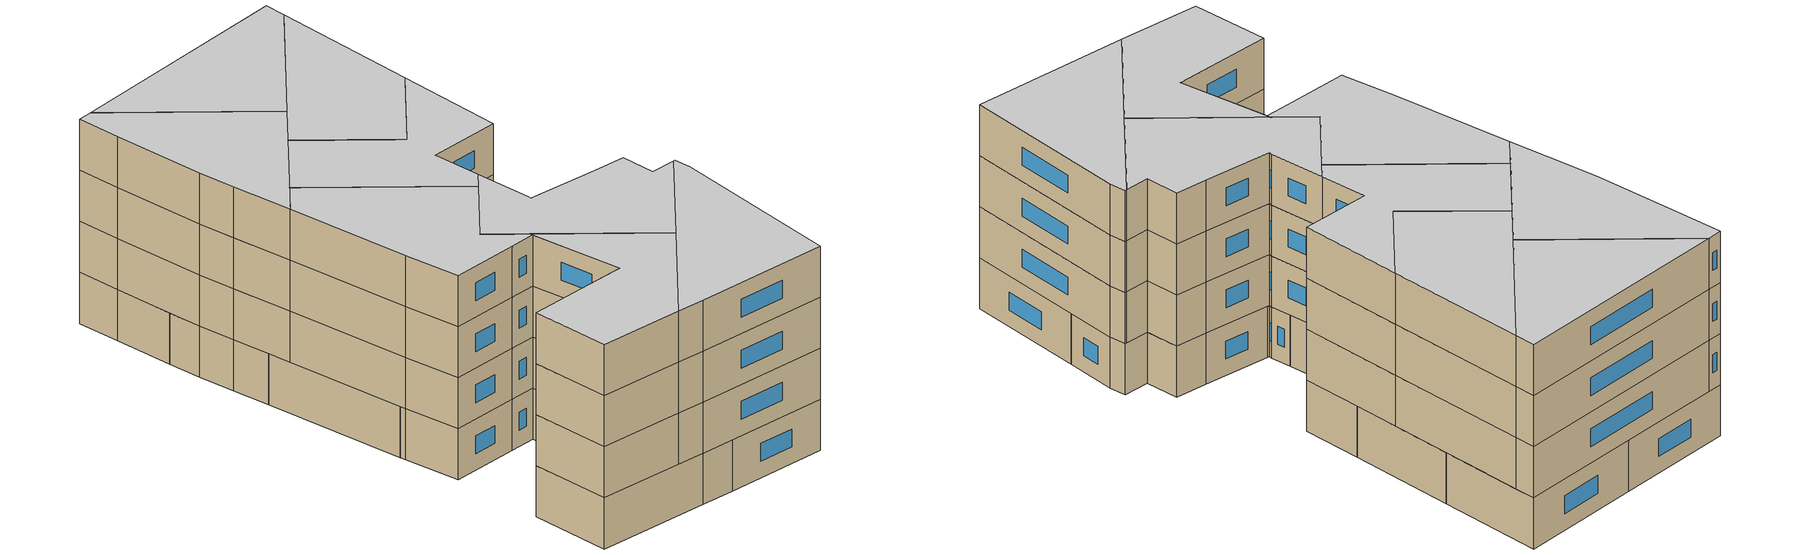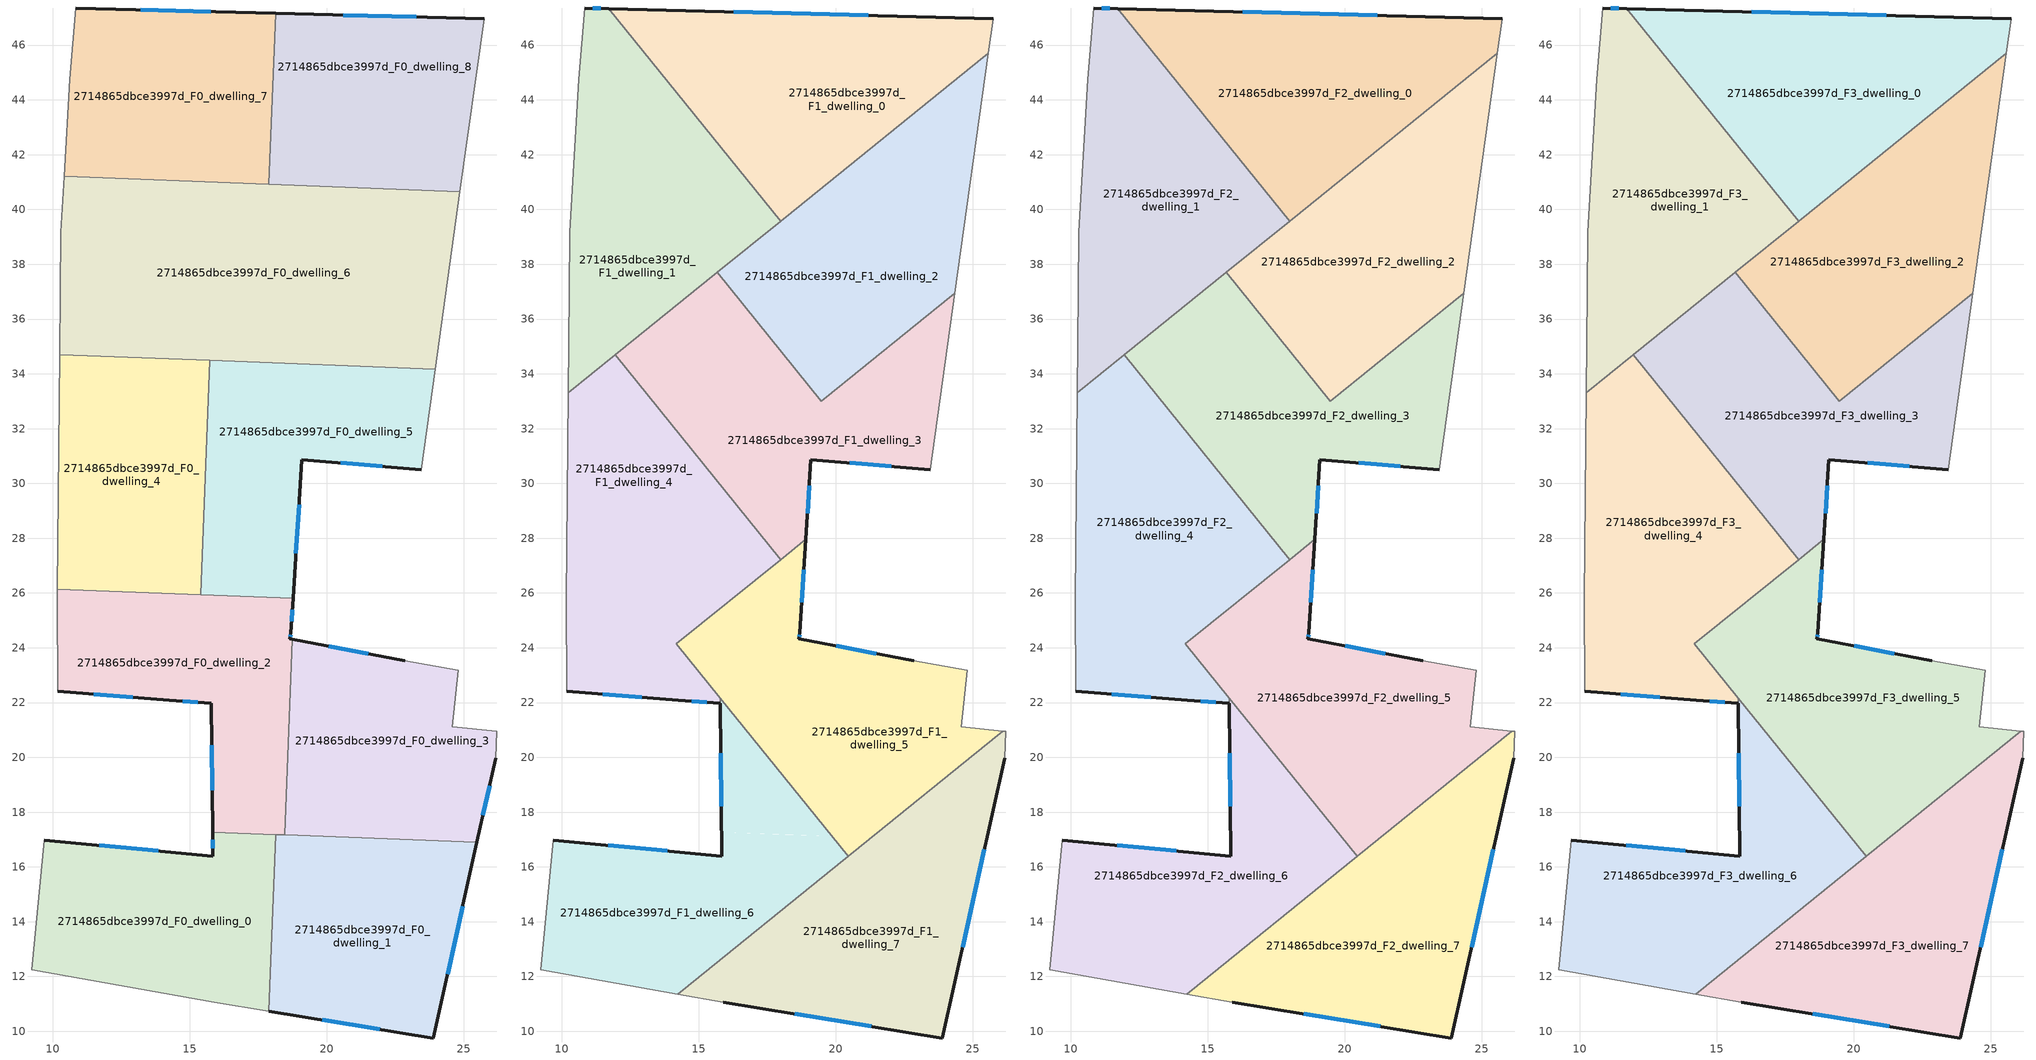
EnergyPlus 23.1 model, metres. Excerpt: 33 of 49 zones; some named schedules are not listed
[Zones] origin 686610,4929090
2714865dbce3997d_F0_dwelling_0
 floor ground (EU_floor_Construction): 18.13,17.18 17.88,10.74 15.9,11.06 9.23,12.24 9.69,16.97 15.84,16.39 15.84,17.27 z0
 wall outside (EU_wall_Construction): 15.84,17.27 15.84,16.39 9.69,16.97 z0:3
 wall to 2714865dbce3997d_F0_dwelling_1 (EU_wall_Construction): 17.88,10.74 18.13,17.18 z0:3
 wall adiabatic (EU_wall_Construction): 9.69,16.97 9.23,12.24 15.9,11.06 17.88,10.74 z0:3
 wall to 2714865dbce3997d_F0_dwelling_2 (EU_wall_Construction): 18.13,17.18 15.84,17.27 z0:3
 window (EU_Window_Construction): 13.84,16.58 11.7,16.79 / 15.84,16.99 15.84,16.68 z0.98:2.02
2714865dbce3997d_F0_dwelling_1
 floor ground (EU_floor_Construction): 25.48,16.89 23.9,9.75 17.88,10.74 18.13,17.18 z0
 wall outside (EU_wall_Construction): 17.88,10.74 23.9,9.75 25.48,16.89 z0:3
 wall to 2714865dbce3997d_F0_dwelling_3 (EU_wall_Construction): 25.48,16.89 18.46,17.17 z0:3
 wall to 2714865dbce3997d_F0_dwelling_2 (EU_wall_Construction): 18.46,17.17 18.13,17.18 z0:3
 window (EU_Window_Construction): 24.41,12.08 24.97,14.57 / 19.84,10.42 21.94,10.07 z0.98:2.02
2714865dbce3997d_F0_dwelling_2
 floor ground (EU_floor_Construction): 18.77,25.8 18.69,24.55 18.66,24.33 18.74,24.32 18.46,17.17 15.84,17.27 15.79,21.97 14.24,22.08 10.18,22.41 10.16,25.78 10.16,26.14 z0
 wall outside (EU_wall_Construction): 10.18,22.41 14.24,22.08 15.79,21.97 15.84,17.27 / 18.74,24.32 18.66,24.33 18.69,24.55 18.77,25.8 z0:3
 wall adiabatic (EU_wall_Construction): 10.16,26.14 10.16,25.78 10.18,22.41 z0:3
 wall to 2714865dbce3997d_F0_dwelling_3 (EU_wall_Construction): 18.46,17.17 18.74,24.32 z0:3
 wall to 2714865dbce3997d_F0_dwelling_4 (EU_wall_Construction): 15.4,25.93 10.16,26.14 z0:3
 wall to 2714865dbce3997d_F0_dwelling_5 (EU_wall_Construction): 18.77,25.8 15.4,25.93 z0:3
 window (EU_Window_Construction): 15.8,20.44 15.82,18.8 / 14.75,22.05 15.28,22.01 / 11.5,22.31 12.92,22.19 / 18.72,24.96 18.75,25.39 / 18.67,24.41 18.68,24.48 z0.98:2.02
2714865dbce3997d_F0_dwelling_3
 floor ground (EU_floor_Construction): 24.8,23.17 24.57,21.11 26.2,20.94 26.17,19.96 25.48,16.89 18.46,17.17 18.74,24.32 22.84,23.52 z0
 wall outside (EU_wall_Construction): 25.48,16.89 26.17,19.96 / 22.84,23.52 18.74,24.32 z0:3
 wall adiabatic (EU_wall_Construction): 26.17,19.96 26.2,20.94 24.57,21.11 24.8,23.17 22.84,23.52 z0:3
 window (EU_Window_Construction): 25.7,17.89 25.94,18.97 / 21.51,23.78 20.07,24.06 z0.98:2.02
2714865dbce3997d_F0_dwelling_4
 floor ground (EU_floor_Construction): 15.73,34.49 15.4,25.93 10.16,26.14 10.25,34.7 z0
 wall to 2714865dbce3997d_F0_dwelling_5 (EU_wall_Construction): 15.4,25.93 15.73,34.49 z0:3
 wall adiabatic (EU_wall_Construction): 10.25,34.7 10.16,26.14 z0:3
 wall to 2714865dbce3997d_F0_dwelling_6 (EU_wall_Construction): 15.73,34.49 10.25,34.7 z0:3
2714865dbce3997d_F0_dwelling_5
 floor ground (EU_floor_Construction): 23.96,34.17 23.44,30.5 19.09,30.86 18.77,25.8 15.4,25.93 15.73,34.49 z0
 wall outside (EU_wall_Construction): 18.77,25.8 19.09,30.86 23.44,30.5 z0:3
 wall adiabatic (EU_wall_Construction): 23.44,30.5 23.96,34.17 z0:3
 wall to 2714865dbce3997d_F0_dwelling_6 (EU_wall_Construction): 23.96,34.17 15.74,34.49 z0:3
 window (EU_Window_Construction): 20.51,30.75 22.03,30.62 / 18.88,27.45 18.99,29.22 z0.98:2.02
2714865dbce3997d_F0_dwelling_6
 floor ground (EU_floor_Construction): 24.86,40.64 23.96,34.17 10.25,34.7 10.28,37 10.29,39.16 10.41,41.21 z0
 wall adiabatic (EU_wall_Construction): 10.41,41.21 10.29,39.16 10.28,37 10.25,34.7 / 23.96,34.17 24.86,40.64 z0:3
 wall to 2714865dbce3997d_F0_dwelling_7 (EU_wall_Construction): 17.89,40.92 10.41,41.21 z0:3
 wall to 2714865dbce3997d_F0_dwelling_8 (EU_wall_Construction): 24.86,40.64 17.89,40.92 z0:3
 ceiling adiabatic (EU_roof_Construction): 17.99,39.58 11.88,34.64 12,34.63 11.95,34.69 19.56,40.85 16.87,40.96 z3
2714865dbce3997d_F0_dwelling_7
 floor ground (EU_floor_Construction): 18.13,47.16 17.89,40.92 10.41,41.21 10.63,44.75 10.84,47.35 z0
 wall outside (EU_wall_Construction): 18.13,47.16 10.84,47.35 z0:3
 wall to 2714865dbce3997d_F0_dwelling_8 (EU_wall_Construction): 17.89,40.92 18.13,47.16 z0:3
 wall adiabatic (EU_wall_Construction): 10.84,47.35 10.63,44.75 10.41,41.21 z0:3
 window (EU_Window_Construction): 15.76,47.23 13.21,47.29 z0.98:2.02
 ceiling adiabatic (EU_roof_Construction): 17.89,40.92 18.13,47.16 11.72,47.33 16.87,40.96 z3
2714865dbce3997d_F0_dwelling_8
 floor ground (EU_floor_Construction): 25.75,46.96 24.86,40.64 17.89,40.92 18.13,47.16 z0
 wall outside (EU_wall_Construction): 25.75,46.96 18.13,47.16 z0:3
 wall adiabatic (EU_wall_Construction): 24.86,40.64 25.75,46.96 z0:3
 window (EU_Window_Construction): 23.27,47.03 20.61,47.1 z0.98:2.02
2714865dbce3997d_F1_dwelling_0
 floor to 2714865dbce3997d_F0_dwelling_8 (EU_floor_Construction): 25.75,46.96 25.57,45.71 19.56,40.85 17.89,40.92 18.13,47.16 z3
 floor adiabatic (EU_floor_Construction): 18.13,47.16 17.89,40.92 19.56,40.85 17.99,39.58 11.72,47.33 z3
 wall outside (EU_wall_Construction): 25.75,46.96 11.72,47.33 z3:6
 wall adiabatic (EU_wall_Construction): 25.57,45.71 25.75,46.96 z3:6
 wall to 2714865dbce3997d_F1_dwelling_1 (EU_wall_Construction): 11.72,47.33 17.99,39.58 z3:6
 wall to 2714865dbce3997d_F1_dwelling_2 (EU_wall_Construction): 17.99,39.58 25.57,45.71 z3:6
 window (EU_Window_Construction): 21.18,47.08 16.28,47.21 z3.98:5.02
2714865dbce3997d_F1_dwelling_1
 floor to 2714865dbce3997d_F0_dwelling_6 (EU_floor_Construction): 16.87,40.96 17.99,39.58 11.88,34.64 10.25,34.7 10.28,37 10.29,39.16 10.41,41.21 z3
 floor to 2714865dbce3997d_F0_dwelling_4 (EU_floor_Construction): 11.88,34.64 10.24,33.31 10.25,34.7 z3
 floor to 2714865dbce3997d_F0_dwelling_7 (EU_floor_Construction): 11.72,47.33 16.87,40.96 10.41,41.21 10.63,44.75 10.84,47.35 z3
 wall outside (EU_wall_Construction): 11.72,47.33 10.84,47.35 z3:6
 wall adiabatic (EU_wall_Construction): 10.84,47.35 10.63,44.75 10.29,39.16 10.28,37 10.24,33.31 z3:6
 wall to 2714865dbce3997d_F1_dwelling_3 (EU_wall_Construction): 11.95,34.69 15.67,37.7 z3:6
 wall to 2714865dbce3997d_F1_dwelling_4 (EU_wall_Construction): 10.24,33.31 11.95,34.69 z3:6
 wall to 2714865dbce3997d_F1_dwelling_2 (EU_wall_Construction): 15.67,37.7 17.99,39.58 z3:6
 window (EU_Window_Construction): 11.43,47.34 11.12,47.35 z3.98:5.02
2714865dbce3997d_F1_dwelling_2
 floor to 2714865dbce3997d_F0_dwelling_5 (EU_floor_Construction): 21.06,34.28 19.48,33 18.36,34.38 z3
 floor to 2714865dbce3997d_F0_dwelling_8 (EU_floor_Construction): 25.57,45.71 24.86,40.64 19.56,40.85 z3
 floor to 2714865dbce3997d_F0_dwelling_6 (EU_floor_Construction): 24.86,40.64 24.34,36.93 21.06,34.28 18.36,34.38 15.67,37.7 19.56,40.85 z3
 wall to 2714865dbce3997d_F1_dwelling_3 (EU_wall_Construction): 15.67,37.7 19.48,33 24.34,36.93 z3:6
 wall adiabatic (EU_wall_Construction): 24.34,36.93 25.57,45.71 z3:6
2714865dbce3997d_F1_dwelling_3
 floor to 2714865dbce3997d_F0_dwelling_4 (EU_floor_Construction): 15.73,34.49 15.57,30.22 12,34.63 z3
 floor to 2714865dbce3997d_F0_dwelling_5 (EU_floor_Construction): 23.96,34.17 23.44,30.5 19.09,30.86 18.91,27.96 17.99,27.22 15.57,30.22 15.73,34.49 18.36,34.38 19.48,33 21.06,34.28 z3
 floor to 2714865dbce3997d_F0_dwelling_6 (EU_floor_Construction): 24.34,36.93 23.96,34.17 21.06,34.28 z3; 15.67,37.7 18.36,34.38 12,34.63 11.95,34.69 z3
 wall outside (EU_wall_Construction): 18.91,27.96 19.09,30.86 23.44,30.5 z3:6
 wall adiabatic (EU_wall_Construction): 23.44,30.5 24.34,36.93 z3:6
 wall to 2714865dbce3997d_F1_dwelling_4 (EU_wall_Construction): 11.95,34.69 17.99,27.22 z3:6
 wall to 2714865dbce3997d_F1_dwelling_5 (EU_wall_Construction): 17.99,27.22 18.91,27.96 z3:6
 window (EU_Window_Construction): 20.51,30.75 22.03,30.62 / 18.97,28.91 19.04,29.92 z3.98:5.02
2714865dbce3997d_F1_dwelling_4
 floor to 2714865dbce3997d_F0_dwelling_2 (EU_floor_Construction): 16.35,25.89 14.18,24.14 15.78,22.16 15.79,21.97 14.24,22.08 10.18,22.41 10.16,25.78 10.16,26.14 z3
 floor to 2714865dbce3997d_F0_dwelling_5 (EU_floor_Construction): 15.57,30.22 17.99,27.22 16.35,25.89 15.4,25.93 z3
 floor to 2714865dbce3997d_F0_dwelling_4 (EU_floor_Construction): 12,34.63 15.57,30.22 15.4,25.93 10.16,26.14 10.24,33.31 11.88,34.64 z3
 wall outside (EU_wall_Construction): 10.18,22.41 14.24,22.08 15.79,21.97 z3:6
 wall adiabatic (EU_wall_Construction): 10.24,33.31 10.16,25.78 10.18,22.41 z3:6
 wall to 2714865dbce3997d_F1_dwelling_6 (EU_wall_Construction): 15.79,21.97 15.78,22.16 z3:6
 wall to 2714865dbce3997d_F1_dwelling_5 (EU_wall_Construction): 15.78,22.16 14.18,24.14 17.99,27.22 z3:6
 window (EU_Window_Construction): 14.75,22.05 15.28,22.01 / 11.5,22.31 12.92,22.19 z3.98:5.02
2714865dbce3997d_F1_dwelling_5
 floor to 2714865dbce3997d_F0_dwelling_3 (EU_floor_Construction): 24.8,23.17 24.57,21.11 26.1,20.95 21.28,17.06 19.87,17.11 18.52,18.77 18.74,24.32 22.84,23.52 z3
 floor to 2714865dbce3997d_F0_dwelling_2 (EU_floor_Construction): 18.77,25.8 18.69,24.55 18.66,24.33 18.74,24.32 18.52,18.77 14.18,24.14 16.35,25.89 z3
 floor to 2714865dbce3997d_F0_dwelling_1 (EU_floor_Construction): 21.28,17.06 20.45,16.39 19.87,17.11 z3
 floor to 2714865dbce3997d_F0_dwelling_5 (EU_floor_Construction): 18.91,27.96 18.77,25.8 16.35,25.89 z3
 wall outside (EU_wall_Construction): 22.84,23.52 18.66,24.33 18.69,24.55 18.91,27.96 z3:6
 wall adiabatic (EU_wall_Construction): 26.1,20.96 24.57,21.11 24.8,23.17 22.84,23.52 z3:6
 wall to 2714865dbce3997d_F1_dwelling_7 (EU_wall_Construction): 20.45,16.39 26.1,20.96 z3:6
 wall to 2714865dbce3997d_F1_dwelling_6 (EU_wall_Construction): 15.79,22.15 20.45,16.39 z3:6
 window (EU_Window_Construction): 18.67,24.41 18.68,24.48 / 21.48,23.79 20.02,24.07 / 18.77,25.66 18.84,26.85 z3.98:5.02
2714865dbce3997d_F1_dwelling_6
 floor to 2714865dbce3997d_F0_dwelling_0 (EU_floor_Construction): 18.13,17.18 18.03,14.42 14.24,11.36 9.23,12.24 9.69,16.97 15.84,16.39 15.84,17.27 z3
 floor to 2714865dbce3997d_F0_dwelling_2 (EU_floor_Construction): 15.78,22.16 18.52,18.77 18.46,17.17 15.84,17.27 z3
 floor to 2714865dbce3997d_F0_dwelling_3 (EU_floor_Construction): 18.52,18.77 19.87,17.11 18.46,17.17 z3
 floor to 2714865dbce3997d_F0_dwelling_1 (EU_floor_Construction): 19.87,17.11 20.45,16.39 18.03,14.42 18.13,17.18 z3
 wall outside (EU_wall_Construction): 15.79,21.97 15.84,16.39 9.69,16.97 z3:6
 wall adiabatic (EU_wall_Construction): 9.69,16.97 9.23,12.24 14.24,11.36 z3:6
 wall to 2714865dbce3997d_F1_dwelling_7 (EU_wall_Construction): 14.24,11.36 20.45,16.39 z3:6
 window (EU_Window_Construction): 13.84,16.58 11.7,16.79 / 15.8,20.16 15.83,18.21 z3.98:5.02
2714865dbce3997d_F1_dwelling_7
 floor to 2714865dbce3997d_F0_dwelling_1 (EU_floor_Construction): 25.48,16.89 23.9,9.75 17.88,10.74 18.03,14.42 21.28,17.06 z3
 floor to 2714865dbce3997d_F0_dwelling_0 (EU_floor_Construction): 18.03,14.42 17.88,10.74 15.9,11.06 14.24,11.36 z3
 floor to 2714865dbce3997d_F0_dwelling_3 (EU_floor_Construction): 26.2,20.94 26.17,19.96 25.48,16.89 21.28,17.06 26.1,20.95 z3
 wall outside (EU_wall_Construction): 15.9,11.06 23.9,9.75 26.17,19.96 z3:6
 wall adiabatic (EU_wall_Construction): 14.24,11.36 15.9,11.06 / 26.17,19.96 26.2,20.94 26.1,20.96 z3:6
 window (EU_Window_Construction): 18.5,10.64 21.29,10.18 / 24.63,13.07 25.43,16.64 z3.98:5.02
2714865dbce3997d_F2_dwelling_0
 floor to 2714865dbce3997d_F1_dwelling_0 (EU_floor_Construction): 25.75,46.96 25.57,45.71 17.99,39.58 11.72,47.33 z6
 wall outside (EU_wall_Construction): 25.75,46.96 11.72,47.33 z6:9
 wall adiabatic (EU_wall_Construction): 25.57,45.71 25.75,46.96 z6:9
 wall to 2714865dbce3997d_F2_dwelling_1 (EU_wall_Construction): 11.72,47.33 17.99,39.58 z6:9
 wall to 2714865dbce3997d_F2_dwelling_2 (EU_wall_Construction): 17.99,39.58 25.57,45.71 z6:9
 window (EU_Window_Construction): 21.18,47.08 16.28,47.21 z6.98:8.02
2714865dbce3997d_F2_dwelling_1
 floor to 2714865dbce3997d_F1_dwelling_1 (EU_floor_Construction): 11.72,47.33 17.99,39.58 10.24,33.31 10.28,37 10.29,39.16 10.63,44.75 10.84,47.35 z6
 wall outside (EU_wall_Construction): 11.72,47.33 10.84,47.35 z6:9
 wall adiabatic (EU_wall_Construction): 10.84,47.35 10.63,44.75 10.29,39.16 10.28,37 10.24,33.31 z6:9
 wall to 2714865dbce3997d_F2_dwelling_3 (EU_wall_Construction): 11.95,34.69 15.67,37.7 z6:9
 wall to 2714865dbce3997d_F2_dwelling_4 (EU_wall_Construction): 10.24,33.31 11.95,34.69 z6:9
 wall to 2714865dbce3997d_F2_dwelling_2 (EU_wall_Construction): 15.67,37.7 17.99,39.58 z6:9
 window (EU_Window_Construction): 11.43,47.34 11.12,47.35 z6.98:8.02
2714865dbce3997d_F2_dwelling_2
 floor to 2714865dbce3997d_F1_dwelling_2 (EU_floor_Construction): 25.57,45.71 24.34,36.93 19.48,33 15.67,37.7 z6
 wall to 2714865dbce3997d_F2_dwelling_3 (EU_wall_Construction): 15.67,37.7 19.48,33 24.34,36.93 z6:9
 wall adiabatic (EU_wall_Construction): 24.34,36.93 25.57,45.71 z6:9
2714865dbce3997d_F2_dwelling_3
 floor to 2714865dbce3997d_F1_dwelling_3 (EU_floor_Construction): 24.34,36.93 23.44,30.5 19.09,30.86 18.91,27.96 17.99,27.22 11.95,34.69 15.67,37.7 19.48,33 z6
 wall outside (EU_wall_Construction): 18.91,27.96 19.09,30.86 23.44,30.5 z6:9
 wall adiabatic (EU_wall_Construction): 23.44,30.5 24.34,36.93 z6:9
 wall to 2714865dbce3997d_F2_dwelling_4 (EU_wall_Construction): 11.95,34.69 17.99,27.22 z6:9
 wall to 2714865dbce3997d_F2_dwelling_5 (EU_wall_Construction): 17.99,27.22 18.91,27.96 z6:9
 window (EU_Window_Construction): 20.51,30.75 22.03,30.62 / 18.97,28.91 19.04,29.92 z6.98:8.02
2714865dbce3997d_F2_dwelling_4
 floor to 2714865dbce3997d_F1_dwelling_4 (EU_floor_Construction): 11.95,34.69 17.99,27.22 14.18,24.14 15.78,22.16 15.79,21.97 14.24,22.08 10.18,22.41 10.16,25.78 10.24,33.31 z6
 wall outside (EU_wall_Construction): 10.18,22.41 14.24,22.08 15.79,21.97 z6:9
 wall adiabatic (EU_wall_Construction): 10.24,33.31 10.16,25.78 10.18,22.41 z6:9
 wall to 2714865dbce3997d_F2_dwelling_6 (EU_wall_Construction): 15.79,21.97 15.78,22.16 z6:9
 wall to 2714865dbce3997d_F2_dwelling_5 (EU_wall_Construction): 15.78,22.16 14.18,24.14 17.99,27.22 z6:9
 window (EU_Window_Construction): 14.75,22.05 15.28,22.01 / 11.5,22.31 12.92,22.19 z6.98:8.02
2714865dbce3997d_F2_dwelling_5
 floor to 2714865dbce3997d_F1_dwelling_5 (EU_floor_Construction): 24.8,23.17 24.57,21.11 26.1,20.96 20.45,16.39 14.18,24.14 18.91,27.96 18.69,24.55 18.66,24.33 22.84,23.52 z6
 wall outside (EU_wall_Construction): 22.84,23.52 18.66,24.33 18.69,24.55 18.91,27.96 z6:9
 wall adiabatic (EU_wall_Construction): 26.1,20.96 24.57,21.11 24.8,23.17 22.84,23.52 z6:9
 wall to 2714865dbce3997d_F2_dwelling_7 (EU_wall_Construction): 20.45,16.39 26.1,20.96 z6:9
 wall to 2714865dbce3997d_F2_dwelling_6 (EU_wall_Construction): 15.79,22.15 20.45,16.39 z6:9
 window (EU_Window_Construction): 18.67,24.41 18.68,24.48 / 21.48,23.79 20.02,24.07 / 18.77,25.66 18.84,26.85 z6.98:8.02
2714865dbce3997d_F2_dwelling_6
 floor to 2714865dbce3997d_F1_dwelling_6 (EU_floor_Construction): 15.78,22.16 20.45,16.39 14.24,11.36 9.23,12.24 9.69,16.97 15.84,16.39 z6
 wall outside (EU_wall_Construction): 15.79,21.97 15.84,16.39 9.69,16.97 z6:9
 wall adiabatic (EU_wall_Construction): 9.69,16.97 9.23,12.24 14.24,11.36 z6:9
 wall to 2714865dbce3997d_F2_dwelling_7 (EU_wall_Construction): 14.24,11.36 20.45,16.39 z6:9
 window (EU_Window_Construction): 13.84,16.58 11.7,16.79 / 15.8,20.16 15.83,18.21 z6.98:8.02
2714865dbce3997d_F2_dwelling_7
 floor to 2714865dbce3997d_F1_dwelling_7 (EU_floor_Construction): 26.2,20.94 26.17,19.96 23.9,9.75 15.9,11.06 14.24,11.36 26.1,20.96 z6
 wall outside (EU_wall_Construction): 15.9,11.06 23.9,9.75 26.17,19.96 z6:9
 wall adiabatic (EU_wall_Construction): 14.24,11.36 15.9,11.06 / 26.17,19.96 26.2,20.94 26.1,20.96 z6:9
 window (EU_Window_Construction): 18.5,10.64 21.29,10.18 / 24.63,13.07 25.43,16.64 z6.98:8.02
2714865dbce3997d_F3_dwelling_0
 floor to 2714865dbce3997d_F2_dwelling_0 (EU_floor_Construction): 25.75,46.96 25.57,45.71 17.99,39.58 11.72,47.33 z9
 wall outside (EU_wall_Construction): 25.75,46.96 11.72,47.33 z9:12
 wall adiabatic (EU_wall_Construction): 25.57,45.71 25.75,46.96 z9:12
 wall to 2714865dbce3997d_F3_dwelling_1 (EU_wall_Construction): 11.72,47.33 17.99,39.58 z9:12
 wall to 2714865dbce3997d_F3_dwelling_2 (EU_wall_Construction): 17.99,39.58 25.57,45.71 z9:12
 window (EU_Window_Construction): 21.18,47.08 16.28,47.21 z9.98:11.02
 ceiling to 2714865dbce3997d_F4_dwelling_0 (EU_floor_Construction): 25.57,45.71 25.75,46.96 11.72,47.33 17.99,39.58 z12
2714865dbce3997d_F3_dwelling_1
 floor to 2714865dbce3997d_F2_dwelling_1 (EU_floor_Construction): 11.72,47.33 17.99,39.58 10.24,33.31 10.28,37 10.29,39.16 10.63,44.75 10.84,47.35 z9
 wall outside (EU_wall_Construction): 11.72,47.33 10.84,47.35 z9:12
 wall adiabatic (EU_wall_Construction): 10.84,47.35 10.63,44.75 10.29,39.16 10.28,37 10.24,33.31 z9:12
 wall to 2714865dbce3997d_F3_dwelling_3 (EU_wall_Construction): 11.95,34.69 15.67,37.7 z9:12
 wall to 2714865dbce3997d_F3_dwelling_4 (EU_wall_Construction): 10.24,33.31 11.95,34.69 z9:12
 wall to 2714865dbce3997d_F3_dwelling_2 (EU_wall_Construction): 15.67,37.7 17.99,39.58 z9:12
 window (EU_Window_Construction): 11.43,47.34 11.12,47.35 z9.98:11.02
 ceiling to 2714865dbce3997d_F4_dwelling_1 (EU_floor_Construction): 17.99,39.58 11.72,47.33 10.84,47.35 10.63,44.75 10.29,39.16 10.28,37 10.24,33.31 z12
2714865dbce3997d_F3_dwelling_2
 floor to 2714865dbce3997d_F2_dwelling_2 (EU_floor_Construction): 25.57,45.71 24.34,36.93 19.48,33 15.67,37.7 z9
 wall to 2714865dbce3997d_F3_dwelling_3 (EU_wall_Construction): 15.67,37.7 19.48,33 24.34,36.93 z9:12
 wall adiabatic (EU_wall_Construction): 24.34,36.93 25.57,45.71 z9:12
 ceiling to 2714865dbce3997d_F4_dwelling_2 (EU_floor_Construction): 24.34,36.93 25.57,45.71 15.67,37.7 19.48,33 z12
2714865dbce3997d_F3_dwelling_3
 floor to 2714865dbce3997d_F2_dwelling_3 (EU_floor_Construction): 24.34,36.93 23.44,30.5 19.09,30.86 18.91,27.96 17.99,27.22 11.95,34.69 15.67,37.7 19.48,33 z9
 wall outside (EU_wall_Construction): 18.91,27.96 19.09,30.86 23.44,30.5 z9:12
 wall adiabatic (EU_wall_Construction): 23.44,30.5 24.34,36.93 z9:12
 wall to 2714865dbce3997d_F3_dwelling_4 (EU_wall_Construction): 11.95,34.69 17.99,27.22 z9:12
 wall to 2714865dbce3997d_F3_dwelling_5 (EU_wall_Construction): 17.99,27.22 18.91,27.96 z9:12
 window (EU_Window_Construction): 20.51,30.75 22.03,30.62 / 18.97,28.91 19.04,29.92 z9.98:11.02
 ceiling to 2714865dbce3997d_F4_dwelling_3 (EU_floor_Construction): 23.44,30.5 24.34,36.93 19.48,33 15.67,37.7 11.95,34.69 17.99,27.22 18.91,27.96 19.09,30.86 z12
2714865dbce3997d_F3_dwelling_4
 floor to 2714865dbce3997d_F2_dwelling_4 (EU_floor_Construction): 11.95,34.69 17.99,27.22 14.18,24.14 15.78,22.16 15.79,21.97 14.24,22.08 10.18,22.41 10.16,25.78 10.24,33.31 z9
 wall outside (EU_wall_Construction): 10.18,22.41 14.24,22.08 15.79,21.97 z9:12
 wall adiabatic (EU_wall_Construction): 10.24,33.31 10.16,25.78 10.18,22.41 z9:12
 wall to 2714865dbce3997d_F3_dwelling_6 (EU_wall_Construction): 15.79,21.97 15.78,22.16 z9:12
 wall to 2714865dbce3997d_F3_dwelling_5 (EU_wall_Construction): 15.78,22.16 14.18,24.14 17.99,27.22 z9:12
 window (EU_Window_Construction): 14.75,22.05 15.28,22.01 / 11.5,22.31 12.92,22.19 z9.98:11.02
 ceiling to 2714865dbce3997d_F4_dwelling_4 (EU_floor_Construction): 15.79,21.97 15.78,22.16 14.18,24.14 17.99,27.22 11.95,34.69 10.24,33.31 10.16,25.78 10.18,22.41 14.24,22.08 z12
2714865dbce3997d_F3_dwelling_5
 floor to 2714865dbce3997d_F2_dwelling_5 (EU_floor_Construction): 24.8,23.17 24.57,21.11 26.1,20.96 20.45,16.39 14.18,24.14 18.91,27.96 18.69,24.55 18.66,24.33 22.84,23.52 z9
 wall outside (EU_wall_Construction): 22.84,23.52 18.66,24.33 18.69,24.55 18.91,27.96 z9:12
 wall adiabatic (EU_wall_Construction): 26.1,20.96 24.57,21.11 24.8,23.17 22.84,23.52 z9:12
 wall to 2714865dbce3997d_F3_dwelling_7 (EU_wall_Construction): 20.45,16.39 26.1,20.96 z9:12
 wall to 2714865dbce3997d_F3_dwelling_6 (EU_wall_Construction): 15.79,22.15 20.45,16.39 z9:12
 window (EU_Window_Construction): 18.67,24.41 18.68,24.48 / 21.48,23.79 20.02,24.07 / 18.77,25.66 18.84,26.85 z9.98:11.02
 ceiling to 2714865dbce3997d_F4_dwelling_5 (EU_floor_Construction): 26.1,20.96 24.57,21.11 24.8,23.17 22.84,23.52 18.66,24.33 18.69,24.55 18.91,27.96 14.18,24.14 20.45,16.39 z12
2714865dbce3997d_F3_dwelling_6
 floor to 2714865dbce3997d_F2_dwelling_6 (EU_floor_Construction): 15.78,22.16 20.45,16.39 14.24,11.36 9.23,12.24 9.69,16.97 15.84,16.39 z9
 wall outside (EU_wall_Construction): 15.79,21.97 15.84,16.39 9.69,16.97 z9:12
 wall adiabatic (EU_wall_Construction): 9.69,16.97 9.23,12.24 14.24,11.36 z9:12
 wall to 2714865dbce3997d_F3_dwelling_7 (EU_wall_Construction): 14.24,11.36 20.45,16.39 z9:12
 window (EU_Window_Construction): 13.84,16.58 11.7,16.79 / 15.8,20.16 15.83,18.21 z9.98:11.02
 ceiling to 2714865dbce3997d_F4_dwelling_6 (EU_floor_Construction): 20.45,16.39 15.78,22.16 15.84,16.39 9.69,16.97 9.23,12.24 14.24,11.36 z12
2714865dbce3997d_F3_dwelling_7
 floor to 2714865dbce3997d_F2_dwelling_7 (EU_floor_Construction): 26.2,20.94 26.17,19.96 23.9,9.75 15.9,11.06 14.24,11.36 26.1,20.96 z9
 wall outside (EU_wall_Construction): 15.9,11.06 23.9,9.75 26.17,19.96 z9:12
 wall adiabatic (EU_wall_Construction): 14.24,11.36 15.9,11.06 / 26.17,19.96 26.2,20.94 26.1,20.96 z9:12
 window (EU_Window_Construction): 18.5,10.64 21.29,10.18 / 24.63,13.07 25.43,16.64 z9.98:11.02
 ceiling to 2714865dbce3997d_F4_dwelling_7 (EU_floor_Construction): 23.9,9.75 26.17,19.96 26.2,20.94 26.1,20.96 14.24,11.36 15.9,11.06 z12
[Building]
EU S2 Campaign: North Axis=0; Terrain=City; Solar Distribution=FullExterior
[Site:Location]
Bologna: Latitude=44.5; Longitude=11.25; Time Zone=1; Elevation=37
[SizingPeriod:WeatherFileDays]
AnnualSizingPeriod: Begin Month=1; Begin Day of Month=1; End Month=12; End Day of Month=31; Day of Week for Start Day=Monday; Use Weather File Daylight Saving Period=No; Use Weather File Rain and Snow Indicators=No
[MATERIAL]
EU_InternalMass_Material: Roughness=MediumRough; Thickness=0.1; Conductivity=1; Density=1800; Specific Heat=900; Thermal Absorptance=0.9; Solar Absorptance=0.7; Visible Absorptance=0.7
[MATERIAL:NOMASS] Roughness=MediumRough; Thermal Absorptance=0.9; Solar Absorptance=0.7; Visible Absorptance=0.7
Name | Thermal Resistance
EU_wall_NoMass | 0.905828
EU_roof_NoMass | 0.37593
EU_floor_NoMass | 0.67114
[WINDOWMATERIAL:SIMPLEGLAZINGSYSTEM]
EU_Window_SimpleGlazing: UFactor=4.52486; Solar Heat Gain Coefficient=0.85; Visible Transmittance=0.85
[CONSTRUCTION]
EU_wall_Construction: EU_wall_NoMass
EU_roof_Construction: EU_roof_NoMass
EU_floor_Construction: EU_floor_NoMass
EU_Window_Construction: EU_Window_SimpleGlazing
EU_InternalMass_Construction: EU_InternalMass_Material
[ZONE] Type=1; Multiplier=1; Ceiling Height=autocalculate; Floor Area=autocalculate; Part of Total Floor Area=Yes
Name | Volume
2714865dbce3997d_F0_dwelling_0 | 137.872
2714865dbce3997d_F1_dwelling_0; 2714865dbce3997d_F2_dwelling_0; 2714865dbce3997d_F3_dwelling_0 | 172.349
2714865dbce3997d_F0_dwelling_1 | 137.856
2714865dbce3997d_F1_dwelling_1; 2714865dbce3997d_F2_dwelling_1; 2714865dbce3997d_F3_dwelling_1 | 172.337
2714865dbce3997d_F0_dwelling_2 | 137.873
2714865dbce3997d_F1_dwelling_2; 2714865dbce3997d_F2_dwelling_2; 2714865dbce3997d_F3_dwelling_2 | 172.309
2714865dbce3997d_F0_dwelling_3 | 137.86
2714865dbce3997d_F1_dwelling_3; 2714865dbce3997d_F2_dwelling_3; 2714865dbce3997d_F3_dwelling_3 | 173.541
2714865dbce3997d_F0_dwelling_4 | 137.859
2714865dbce3997d_F1_dwelling_4; 2714865dbce3997d_F2_dwelling_4; 2714865dbce3997d_F3_dwelling_4 | 186.01
2714865dbce3997d_F0_dwelling_5 | 137.862
2714865dbce3997d_F1_dwelling_5; 2714865dbce3997d_F2_dwelling_5; 2714865dbce3997d_F3_dwelling_5 | 171.138
2714865dbce3997d_F0_dwelling_6 | 275.768
2714865dbce3997d_F1_dwelling_6; 2714865dbce3997d_F2_dwelling_6; 2714865dbce3997d_F3_dwelling_6 | 158.654
2714865dbce3997d_F0_dwelling_7 | 137.857
2714865dbce3997d_F1_dwelling_7; 2714865dbce3997d_F2_dwelling_7; 2714865dbce3997d_F3_dwelling_7 | 172.326
2714865dbce3997d_F0_dwelling_8 | 137.874
[INTERNALMASS] Construction=EU_InternalMass_Construction
Name | Zone or ZoneList | Surface Area
2714865dbce3997d_F0_dwelling_0_EU_InternalMass | 2714865dbce3997d_F0_dwelling_0 | 45.9573
2714865dbce3997d_F0_dwelling_1_EU_InternalMass | 2714865dbce3997d_F0_dwelling_1 | 45.9522
2714865dbce3997d_F0_dwelling_2_EU_InternalMass | 2714865dbce3997d_F0_dwelling_2 | 45.9575
2714865dbce3997d_F0_dwelling_3_EU_InternalMass | 2714865dbce3997d_F0_dwelling_3 | 45.9534
2714865dbce3997d_F0_dwelling_4_EU_InternalMass | 2714865dbce3997d_F0_dwelling_4 | 45.953
2714865dbce3997d_F0_dwelling_5_EU_InternalMass | 2714865dbce3997d_F0_dwelling_5 | 45.9543
2714865dbce3997d_F0_dwelling_6_EU_InternalMass | 2714865dbce3997d_F0_dwelling_6 | 91.9261
2714865dbce3997d_F0_dwelling_7_EU_InternalMass | 2714865dbce3997d_F0_dwelling_7 | 45.9522
2714865dbce3997d_F0_dwelling_8_EU_InternalMass | 2714865dbce3997d_F0_dwelling_8 | 45.958
2714865dbce3997d_F1_dwelling_0_EU_InternalMass | 2714865dbce3997d_F1_dwelling_0 | 57.4482
2714865dbce3997d_F1_dwelling_1_EU_InternalMass | 2714865dbce3997d_F1_dwelling_1 | 57.4455
2714865dbce3997d_F1_dwelling_2_EU_InternalMass | 2714865dbce3997d_F1_dwelling_2 | 57.4346
2714865dbce3997d_F1_dwelling_3_EU_InternalMass | 2714865dbce3997d_F1_dwelling_3 | 57.8486
2714865dbce3997d_F1_dwelling_4_EU_InternalMass | 2714865dbce3997d_F1_dwelling_4 | 62.0029
2714865dbce3997d_F1_dwelling_5_EU_InternalMass | 2714865dbce3997d_F1_dwelling_5 | 57.0461
2714865dbce3997d_F1_dwelling_6_EU_InternalMass | 2714865dbce3997d_F1_dwelling_6 | 52.8848
2714865dbce3997d_F1_dwelling_7_EU_InternalMass | 2714865dbce3997d_F1_dwelling_7 | 57.442
2714865dbce3997d_F2_dwelling_0_EU_InternalMass | 2714865dbce3997d_F2_dwelling_0 | 57.4482
2714865dbce3997d_F2_dwelling_1_EU_InternalMass | 2714865dbce3997d_F2_dwelling_1 | 57.4455
2714865dbce3997d_F2_dwelling_2_EU_InternalMass | 2714865dbce3997d_F2_dwelling_2 | 57.4346
2714865dbce3997d_F2_dwelling_3_EU_InternalMass | 2714865dbce3997d_F2_dwelling_3 | 57.8486
2714865dbce3997d_F2_dwelling_4_EU_InternalMass | 2714865dbce3997d_F2_dwelling_4 | 62.0029
2714865dbce3997d_F2_dwelling_5_EU_InternalMass | 2714865dbce3997d_F2_dwelling_5 | 57.0461
2714865dbce3997d_F2_dwelling_6_EU_InternalMass | 2714865dbce3997d_F2_dwelling_6 | 52.8848
2714865dbce3997d_F2_dwelling_7_EU_InternalMass | 2714865dbce3997d_F2_dwelling_7 | 57.442
2714865dbce3997d_F3_dwelling_0_EU_InternalMass | 2714865dbce3997d_F3_dwelling_0 | 57.4482
2714865dbce3997d_F3_dwelling_1_EU_InternalMass | 2714865dbce3997d_F3_dwelling_1 | 57.4455
2714865dbce3997d_F3_dwelling_2_EU_InternalMass | 2714865dbce3997d_F3_dwelling_2 | 57.4346
2714865dbce3997d_F3_dwelling_3_EU_InternalMass | 2714865dbce3997d_F3_dwelling_3 | 57.8486
2714865dbce3997d_F3_dwelling_4_EU_InternalMass | 2714865dbce3997d_F3_dwelling_4 | 62.0029
2714865dbce3997d_F3_dwelling_5_EU_InternalMass | 2714865dbce3997d_F3_dwelling_5 | 57.0461
2714865dbce3997d_F3_dwelling_6_EU_InternalMass | 2714865dbce3997d_F3_dwelling_6 | 52.8848
2714865dbce3997d_F3_dwelling_7_EU_InternalMass | 2714865dbce3997d_F3_dwelling_7 | 57.442
[OTHEREQUIPMENT] Fuel Type=Electricity; Design Level Calculation Method=Watts/Area; Power per Zone Floor Area=1; Fraction Latent=0; Fraction Radiant=0; Fraction Lost=0; Carbon Dioxide Generation Rate=0; EndUse Subcategory=EU_Step8_InternalGains
Name | Zone or ZoneList or Space or SpaceList | Schedule
EU_Step8_InternalGain_2714865dbce3997d_F0_dwelling_0_f000 | 2714865dbce3997d_F0_dwelling_0 | EU_Step8_GainSchedule_2714865dbce3997d_F0_dwelling_0_f000
EU_Step8_InternalGain_2714865dbce3997d_F0_dwelling_1_f000 | 2714865dbce3997d_F0_dwelling_1 | EU_Step8_GainSchedule_2714865dbce3997d_F0_dwelling_1_f000
EU_Step8_InternalGain_2714865dbce3997d_F0_dwelling_2_f000 | 2714865dbce3997d_F0_dwelling_2 | EU_Step8_GainSchedule_2714865dbce3997d_F0_dwelling_2_f000
EU_Step8_InternalGain_2714865dbce3997d_F0_dwelling_3_f000 | 2714865dbce3997d_F0_dwelling_3 | EU_Step8_GainSchedule_2714865dbce3997d_F0_dwelling_3_f000
EU_Step8_InternalGain_2714865dbce3997d_F0_dwelling_4_f000 | 2714865dbce3997d_F0_dwelling_4 | EU_Step8_GainSchedule_2714865dbce3997d_F0_dwelling_4_f000
EU_Step8_InternalGain_2714865dbce3997d_F0_dwelling_5_f000 | 2714865dbce3997d_F0_dwelling_5 | EU_Step8_GainSchedule_2714865dbce3997d_F0_dwelling_5_f000
EU_Step8_InternalGain_2714865dbce3997d_F0_dwelling_6_f000 | 2714865dbce3997d_F0_dwelling_6 | EU_Step8_GainSchedule_2714865dbce3997d_F0_dwelling_6_f000
EU_Step8_InternalGain_2714865dbce3997d_F0_dwelling_7_f000 | 2714865dbce3997d_F0_dwelling_7 | EU_Step8_GainSchedule_2714865dbce3997d_F0_dwelling_7_f000
EU_Step8_InternalGain_2714865dbce3997d_F0_dwelling_8_f000 | 2714865dbce3997d_F0_dwelling_8 | EU_Step8_GainSchedule_2714865dbce3997d_F0_dwelling_8_f000
EU_Step8_InternalGain_2714865dbce3997d_F1_dwelling_0_f000 | 2714865dbce3997d_F1_dwelling_0 | EU_Step8_GainSchedule_2714865dbce3997d_F1_dwelling_0_f000
EU_Step8_InternalGain_2714865dbce3997d_F1_dwelling_1_f000 | 2714865dbce3997d_F1_dwelling_1 | EU_Step8_GainSchedule_2714865dbce3997d_F1_dwelling_1_f000
EU_Step8_InternalGain_2714865dbce3997d_F1_dwelling_2_f000 | 2714865dbce3997d_F1_dwelling_2 | EU_Step8_GainSchedule_2714865dbce3997d_F1_dwelling_2_f000
EU_Step8_InternalGain_2714865dbce3997d_F1_dwelling_3_f000 | 2714865dbce3997d_F1_dwelling_3 | EU_Step8_GainSchedule_2714865dbce3997d_F1_dwelling_3_f000
EU_Step8_InternalGain_2714865dbce3997d_F1_dwelling_4_f000 | 2714865dbce3997d_F1_dwelling_4 | EU_Step8_GainSchedule_2714865dbce3997d_F1_dwelling_4_f000
EU_Step8_InternalGain_2714865dbce3997d_F1_dwelling_5_f000 | 2714865dbce3997d_F1_dwelling_5 | EU_Step8_GainSchedule_2714865dbce3997d_F1_dwelling_5_f000
EU_Step8_InternalGain_2714865dbce3997d_F1_dwelling_6_f000 | 2714865dbce3997d_F1_dwelling_6 | EU_Step8_GainSchedule_2714865dbce3997d_F1_dwelling_6_f000
EU_Step8_InternalGain_2714865dbce3997d_F1_dwelling_7_f000 | 2714865dbce3997d_F1_dwelling_7 | EU_Step8_GainSchedule_2714865dbce3997d_F1_dwelling_7_f000
EU_Step8_InternalGain_2714865dbce3997d_F2_dwelling_0_f000 | 2714865dbce3997d_F2_dwelling_0 | EU_Step8_GainSchedule_2714865dbce3997d_F2_dwelling_0_f000
EU_Step8_InternalGain_2714865dbce3997d_F2_dwelling_1_f000 | 2714865dbce3997d_F2_dwelling_1 | EU_Step8_GainSchedule_2714865dbce3997d_F2_dwelling_1_f000
EU_Step8_InternalGain_2714865dbce3997d_F2_dwelling_2_f000 | 2714865dbce3997d_F2_dwelling_2 | EU_Step8_GainSchedule_2714865dbce3997d_F2_dwelling_2_f000
EU_Step8_InternalGain_2714865dbce3997d_F2_dwelling_3_f000 | 2714865dbce3997d_F2_dwelling_3 | EU_Step8_GainSchedule_2714865dbce3997d_F2_dwelling_3_f000
EU_Step8_InternalGain_2714865dbce3997d_F2_dwelling_4_f000 | 2714865dbce3997d_F2_dwelling_4 | EU_Step8_GainSchedule_2714865dbce3997d_F2_dwelling_4_f000
EU_Step8_InternalGain_2714865dbce3997d_F2_dwelling_5_f000 | 2714865dbce3997d_F2_dwelling_5 | EU_Step8_GainSchedule_2714865dbce3997d_F2_dwelling_5_f000
EU_Step8_InternalGain_2714865dbce3997d_F2_dwelling_6_f000 | 2714865dbce3997d_F2_dwelling_6 | EU_Step8_GainSchedule_2714865dbce3997d_F2_dwelling_6_f000
EU_Step8_InternalGain_2714865dbce3997d_F2_dwelling_7_f000 | 2714865dbce3997d_F2_dwelling_7 | EU_Step8_GainSchedule_2714865dbce3997d_F2_dwelling_7_f000
EU_Step8_InternalGain_2714865dbce3997d_F3_dwelling_0_f000 | 2714865dbce3997d_F3_dwelling_0 | EU_Step8_GainSchedule_2714865dbce3997d_F3_dwelling_0_f000
EU_Step8_InternalGain_2714865dbce3997d_F3_dwelling_1_f000 | 2714865dbce3997d_F3_dwelling_1 | EU_Step8_GainSchedule_2714865dbce3997d_F3_dwelling_1_f000
EU_Step8_InternalGain_2714865dbce3997d_F3_dwelling_2_f000 | 2714865dbce3997d_F3_dwelling_2 | EU_Step8_GainSchedule_2714865dbce3997d_F3_dwelling_2_f000
EU_Step8_InternalGain_2714865dbce3997d_F3_dwelling_3_f000 | 2714865dbce3997d_F3_dwelling_3 | EU_Step8_GainSchedule_2714865dbce3997d_F3_dwelling_3_f000
EU_Step8_InternalGain_2714865dbce3997d_F3_dwelling_4_f000 | 2714865dbce3997d_F3_dwelling_4 | EU_Step8_GainSchedule_2714865dbce3997d_F3_dwelling_4_f000
EU_Step8_InternalGain_2714865dbce3997d_F3_dwelling_5_f000 | 2714865dbce3997d_F3_dwelling_5 | EU_Step8_GainSchedule_2714865dbce3997d_F3_dwelling_5_f000
EU_Step8_InternalGain_2714865dbce3997d_F3_dwelling_6_f000 | 2714865dbce3997d_F3_dwelling_6 | EU_Step8_GainSchedule_2714865dbce3997d_F3_dwelling_6_f000
EU_Step8_InternalGain_2714865dbce3997d_F3_dwelling_7_f000 | 2714865dbce3997d_F3_dwelling_7 | EU_Step8_GainSchedule_2714865dbce3997d_F3_dwelling_7_f000
[ZONEVENTILATION:DESIGNFLOWRATE] Schedule=EU_AlwaysOn; Design Flow Rate Calculation Method=AirChanges/Hour; Air Changes per Hour=0.73129; Ventilation Type=Natural; Fan Pressure Rise=0; Fan Total Efficiency=1; Constant Term Coefficient=1; Temperature Term Coefficient=0; Velocity Term Coefficient=0; Velocity Squared Term Coefficient=0; Minimum Indoor Temperature=-100; Maximum Indoor Temperature=100; Delta Temperature=-100; Minimum Outdoor Temperature=-100; Maximum Outdoor Temperature=100; Maximum Wind Speed=40
Name | Zone or ZoneList or Space or SpaceList
EU_ConstantAir_2714865dbce3997d_F0_dwelling_0 | 2714865dbce3997d_F0_dwelling_0
EU_ConstantAir_2714865dbce3997d_F0_dwelling_1 | 2714865dbce3997d_F0_dwelling_1
EU_ConstantAir_2714865dbce3997d_F0_dwelling_2 | 2714865dbce3997d_F0_dwelling_2
EU_ConstantAir_2714865dbce3997d_F0_dwelling_3 | 2714865dbce3997d_F0_dwelling_3
EU_ConstantAir_2714865dbce3997d_F0_dwelling_4 | 2714865dbce3997d_F0_dwelling_4
EU_ConstantAir_2714865dbce3997d_F0_dwelling_5 | 2714865dbce3997d_F0_dwelling_5
EU_ConstantAir_2714865dbce3997d_F0_dwelling_6 | 2714865dbce3997d_F0_dwelling_6
EU_ConstantAir_2714865dbce3997d_F0_dwelling_7 | 2714865dbce3997d_F0_dwelling_7
EU_ConstantAir_2714865dbce3997d_F0_dwelling_8 | 2714865dbce3997d_F0_dwelling_8
EU_ConstantAir_2714865dbce3997d_F1_dwelling_0 | 2714865dbce3997d_F1_dwelling_0
EU_ConstantAir_2714865dbce3997d_F1_dwelling_1 | 2714865dbce3997d_F1_dwelling_1
EU_ConstantAir_2714865dbce3997d_F1_dwelling_2 | 2714865dbce3997d_F1_dwelling_2
EU_ConstantAir_2714865dbce3997d_F1_dwelling_3 | 2714865dbce3997d_F1_dwelling_3
EU_ConstantAir_2714865dbce3997d_F1_dwelling_4 | 2714865dbce3997d_F1_dwelling_4
EU_ConstantAir_2714865dbce3997d_F1_dwelling_5 | 2714865dbce3997d_F1_dwelling_5
EU_ConstantAir_2714865dbce3997d_F1_dwelling_6 | 2714865dbce3997d_F1_dwelling_6
EU_ConstantAir_2714865dbce3997d_F1_dwelling_7 | 2714865dbce3997d_F1_dwelling_7
EU_ConstantAir_2714865dbce3997d_F2_dwelling_0 | 2714865dbce3997d_F2_dwelling_0
EU_ConstantAir_2714865dbce3997d_F2_dwelling_1 | 2714865dbce3997d_F2_dwelling_1
EU_ConstantAir_2714865dbce3997d_F2_dwelling_2 | 2714865dbce3997d_F2_dwelling_2
EU_ConstantAir_2714865dbce3997d_F2_dwelling_3 | 2714865dbce3997d_F2_dwelling_3
EU_ConstantAir_2714865dbce3997d_F2_dwelling_4 | 2714865dbce3997d_F2_dwelling_4
EU_ConstantAir_2714865dbce3997d_F2_dwelling_5 | 2714865dbce3997d_F2_dwelling_5
EU_ConstantAir_2714865dbce3997d_F2_dwelling_6 | 2714865dbce3997d_F2_dwelling_6
EU_ConstantAir_2714865dbce3997d_F2_dwelling_7 | 2714865dbce3997d_F2_dwelling_7
EU_ConstantAir_2714865dbce3997d_F3_dwelling_0 | 2714865dbce3997d_F3_dwelling_0
EU_ConstantAir_2714865dbce3997d_F3_dwelling_1 | 2714865dbce3997d_F3_dwelling_1
EU_ConstantAir_2714865dbce3997d_F3_dwelling_2 | 2714865dbce3997d_F3_dwelling_2
EU_ConstantAir_2714865dbce3997d_F3_dwelling_3 | 2714865dbce3997d_F3_dwelling_3
EU_ConstantAir_2714865dbce3997d_F3_dwelling_4 | 2714865dbce3997d_F3_dwelling_4
EU_ConstantAir_2714865dbce3997d_F3_dwelling_5 | 2714865dbce3997d_F3_dwelling_5
EU_ConstantAir_2714865dbce3997d_F3_dwelling_6 | 2714865dbce3997d_F3_dwelling_6
EU_ConstantAir_2714865dbce3997d_F3_dwelling_7 | 2714865dbce3997d_F3_dwelling_7
[HVACTEMPLATE:ZONE:IDEALLOADSAIRSYSTEM] System Availability Schedule=EU_AlwaysOn; Maximum Heating Supply Air Temperature=50; Minimum Cooling Supply Air Temperature=13; Maximum Heating Supply Air Humidity Ratio=0.0156; Minimum Cooling Supply Air Humidity Ratio=0.0077; Heating Limit=NoLimit; Cooling Limit=NoLimit; Heating Availability Schedule=EU_AlwaysOn; Cooling Availability Schedule=EU_CoolingOff; Dehumidification Control Type=ConstantSensibleHeatRatio; Cooling Sensible Heat Ratio=0.7; Dehumidification Setpoint=60; Humidification Control Type=None; Humidification Setpoint=30; Outdoor Air Method=None; Outdoor Air Flow Rate per Person=0.00944; Outdoor Air Flow Rate per Zone Floor Area=0; Outdoor Air Flow Rate per Zone=0; Demand Controlled Ventilation Type=None; Outdoor Air Economizer Type=NoEconomizer; Heat Recovery Type=None; Sensible Heat Recovery Effectiveness=0.7; Latent Heat Recovery Effectiveness=0.65
Name | Template Thermostat
2714865dbce3997d_F0_dwelling_0 | EU_HeatOnly_2714865dbce3997d_F0_dwelling_0
2714865dbce3997d_F0_dwelling_1 | EU_HeatOnly_2714865dbce3997d_F0_dwelling_1
2714865dbce3997d_F0_dwelling_2 | EU_HeatOnly_2714865dbce3997d_F0_dwelling_2
2714865dbce3997d_F0_dwelling_3 | EU_HeatOnly_2714865dbce3997d_F0_dwelling_3
2714865dbce3997d_F0_dwelling_4 | EU_HeatOnly_2714865dbce3997d_F0_dwelling_4
2714865dbce3997d_F0_dwelling_5 | EU_HeatOnly_2714865dbce3997d_F0_dwelling_5
2714865dbce3997d_F0_dwelling_6 | EU_HeatOnly_2714865dbce3997d_F0_dwelling_6
2714865dbce3997d_F0_dwelling_7 | EU_HeatOnly_2714865dbce3997d_F0_dwelling_7
2714865dbce3997d_F0_dwelling_8 | EU_HeatOnly_2714865dbce3997d_F0_dwelling_8
2714865dbce3997d_F1_dwelling_0 | EU_HeatOnly_2714865dbce3997d_F1_dwelling_0
2714865dbce3997d_F1_dwelling_1 | EU_HeatOnly_2714865dbce3997d_F1_dwelling_1
2714865dbce3997d_F1_dwelling_2 | EU_HeatOnly_2714865dbce3997d_F1_dwelling_2
2714865dbce3997d_F1_dwelling_3 | EU_HeatOnly_2714865dbce3997d_F1_dwelling_3
2714865dbce3997d_F1_dwelling_4 | EU_HeatOnly_2714865dbce3997d_F1_dwelling_4
2714865dbce3997d_F1_dwelling_5 | EU_HeatOnly_2714865dbce3997d_F1_dwelling_5
2714865dbce3997d_F1_dwelling_6 | EU_HeatOnly_2714865dbce3997d_F1_dwelling_6
2714865dbce3997d_F1_dwelling_7 | EU_HeatOnly_2714865dbce3997d_F1_dwelling_7
2714865dbce3997d_F2_dwelling_0 | EU_HeatOnly_2714865dbce3997d_F2_dwelling_0
2714865dbce3997d_F2_dwelling_1 | EU_HeatOnly_2714865dbce3997d_F2_dwelling_1
2714865dbce3997d_F2_dwelling_2 | EU_HeatOnly_2714865dbce3997d_F2_dwelling_2
2714865dbce3997d_F2_dwelling_3 | EU_HeatOnly_2714865dbce3997d_F2_dwelling_3
2714865dbce3997d_F2_dwelling_4 | EU_HeatOnly_2714865dbce3997d_F2_dwelling_4
2714865dbce3997d_F2_dwelling_5 | EU_HeatOnly_2714865dbce3997d_F2_dwelling_5
2714865dbce3997d_F2_dwelling_6 | EU_HeatOnly_2714865dbce3997d_F2_dwelling_6
2714865dbce3997d_F2_dwelling_7 | EU_HeatOnly_2714865dbce3997d_F2_dwelling_7
2714865dbce3997d_F3_dwelling_0 | EU_HeatOnly_2714865dbce3997d_F3_dwelling_0
2714865dbce3997d_F3_dwelling_1 | EU_HeatOnly_2714865dbce3997d_F3_dwelling_1
2714865dbce3997d_F3_dwelling_2 | EU_HeatOnly_2714865dbce3997d_F3_dwelling_2
2714865dbce3997d_F3_dwelling_3 | EU_HeatOnly_2714865dbce3997d_F3_dwelling_3
2714865dbce3997d_F3_dwelling_4 | EU_HeatOnly_2714865dbce3997d_F3_dwelling_4
2714865dbce3997d_F3_dwelling_5 | EU_HeatOnly_2714865dbce3997d_F3_dwelling_5
2714865dbce3997d_F3_dwelling_6 | EU_HeatOnly_2714865dbce3997d_F3_dwelling_6
2714865dbce3997d_F3_dwelling_7 | EU_HeatOnly_2714865dbce3997d_F3_dwelling_7
[SIZING:ZONE] Zone Cooling Design Supply Air Temperature Input Method=SupplyAirTemperature; Zone Cooling Design Supply Air Temperature=13; Zone Heating Design Supply Air Temperature Input Method=SupplyAirTemperature; Zone Heating Design Supply Air Temperature=50; Zone Cooling Design Supply Air Humidity Ratio=0.008; Zone Heating Design Supply Air Humidity Ratio=0.008; Cooling Design Air Flow Method=DesignDay; Cooling Design Air Flow Rate=0; Cooling Minimum Air Flow per Zone Floor Area=0.000762; Cooling Minimum Air Flow=0; Cooling Minimum Air Flow Fraction=0.2; Heating Design Air Flow Method=DesignDay; Heating Design Air Flow Rate=0; Heating Maximum Air Flow per Zone Floor Area=0.002032; Heating Maximum Air Flow=0.141576; Heating Maximum Air Flow Fraction=0.3; Account for Dedicated Outdoor Air System=No; Dedicated Outdoor Air System Control Strategy=NeutralSupplyAir; Dedicated Outdoor Air Low Setpoint Temperature for Design=autosize; Dedicated Outdoor Air High Setpoint Temperature for Design=autosize; Zone Load Sizing Method=Sensible Load Only No Latent Load; Zone Latent Cooling Design Supply Air Humidity Ratio Input Method=HumidityRatioDifference; Zone Cooling Design Supply Air Humidity Ratio Difference=0.005; Zone Latent Heating Design Supply Air Humidity Ratio Input Method=HumidityRatioDifference; Zone Humidification Design Supply Air Humidity Ratio Difference=0.005
2714865dbce3997d_F0_dwelling_0; 2714865dbce3997d_F0_dwelling_1; 2714865dbce3997d_F0_dwelling_2; 2714865dbce3997d_F0_dwelling_3; 2714865dbce3997d_F0_dwelling_4; 2714865dbce3997d_F0_dwelling_5; 2714865dbce3997d_F0_dwelling_6; 2714865dbce3997d_F0_dwelling_7; 2714865dbce3997d_F0_dwelling_8; 2714865dbce3997d_F1_dwelling_0; 2714865dbce3997d_F1_dwelling_1; 2714865dbce3997d_F1_dwelling_2; 2714865dbce3997d_F1_dwelling_3; 2714865dbce3997d_F1_dwelling_4; 2714865dbce3997d_F1_dwelling_5; 2714865dbce3997d_F1_dwelling_6; 2714865dbce3997d_F1_dwelling_7; 2714865dbce3997d_F2_dwelling_0; 2714865dbce3997d_F2_dwelling_1; 2714865dbce3997d_F2_dwelling_2; 2714865dbce3997d_F2_dwelling_3; 2714865dbce3997d_F2_dwelling_4; 2714865dbce3997d_F2_dwelling_5; 2714865dbce3997d_F2_dwelling_6; 2714865dbce3997d_F2_dwelling_7; 2714865dbce3997d_F3_dwelling_0; 2714865dbce3997d_F3_dwelling_1; 2714865dbce3997d_F3_dwelling_2; 2714865dbce3997d_F3_dwelling_3; 2714865dbce3997d_F3_dwelling_4; 2714865dbce3997d_F3_dwelling_5; 2714865dbce3997d_F3_dwelling_6; 2714865dbce3997d_F3_dwelling_7
[SCHEDULE:FILE] Column Number=1; Rows to Skip at Top=0; Number of Hours of Data=8760; Column Separator=Comma; Interpolate to Timestep=No; Minutes per Item=60; Adjust Schedule for Daylight Savings=Yes
Name | File
EU_Step8_GainSchedule_2714865dbce3997d_F0_dwelling_0_f000 | ../../schedules/2714865dbce3997d/2714865dbce3997d_F0_dwelling_0_f000_gain.csv
EU_Step8_GainSchedule_2714865dbce3997d_F0_dwelling_1_f000 | ../../schedules/2714865dbce3997d/2714865dbce3997d_F0_dwelling_1_f000_gain.csv
EU_Step8_GainSchedule_2714865dbce3997d_F0_dwelling_2_f000 | ../../schedules/2714865dbce3997d/2714865dbce3997d_F0_dwelling_2_f000_gain.csv
EU_Step8_GainSchedule_2714865dbce3997d_F0_dwelling_3_f000 | ../../schedules/2714865dbce3997d/2714865dbce3997d_F0_dwelling_3_f000_gain.csv
EU_Step8_GainSchedule_2714865dbce3997d_F0_dwelling_4_f000 | ../../schedules/2714865dbce3997d/2714865dbce3997d_F0_dwelling_4_f000_gain.csv
EU_Step8_GainSchedule_2714865dbce3997d_F0_dwelling_5_f000 | ../../schedules/2714865dbce3997d/2714865dbce3997d_F0_dwelling_5_f000_gain.csv
EU_Step8_GainSchedule_2714865dbce3997d_F0_dwelling_6_f000 | ../../schedules/2714865dbce3997d/2714865dbce3997d_F0_dwelling_6_f000_gain.csv
EU_Step8_GainSchedule_2714865dbce3997d_F0_dwelling_7_f000 | ../../schedules/2714865dbce3997d/2714865dbce3997d_F0_dwelling_7_f000_gain.csv
EU_Step8_GainSchedule_2714865dbce3997d_F0_dwelling_8_f000 | ../../schedules/2714865dbce3997d/2714865dbce3997d_F0_dwelling_8_f000_gain.csv
EU_Step8_GainSchedule_2714865dbce3997d_F1_dwelling_0_f000 | ../../schedules/2714865dbce3997d/2714865dbce3997d_F1_dwelling_0_f000_gain.csv
EU_Step8_GainSchedule_2714865dbce3997d_F1_dwelling_1_f000 | ../../schedules/2714865dbce3997d/2714865dbce3997d_F1_dwelling_1_f000_gain.csv
EU_Step8_GainSchedule_2714865dbce3997d_F1_dwelling_2_f000 | ../../schedules/2714865dbce3997d/2714865dbce3997d_F1_dwelling_2_f000_gain.csv
EU_Step8_GainSchedule_2714865dbce3997d_F1_dwelling_3_f000 | ../../schedules/2714865dbce3997d/2714865dbce3997d_F1_dwelling_3_f000_gain.csv
EU_Step8_GainSchedule_2714865dbce3997d_F1_dwelling_4_f000 | ../../schedules/2714865dbce3997d/2714865dbce3997d_F1_dwelling_4_f000_gain.csv
EU_Step8_GainSchedule_2714865dbce3997d_F1_dwelling_5_f000 | ../../schedules/2714865dbce3997d/2714865dbce3997d_F1_dwelling_5_f000_gain.csv
EU_Step8_GainSchedule_2714865dbce3997d_F1_dwelling_6_f000 | ../../schedules/2714865dbce3997d/2714865dbce3997d_F1_dwelling_6_f000_gain.csv
EU_Step8_GainSchedule_2714865dbce3997d_F1_dwelling_7_f000 | ../../schedules/2714865dbce3997d/2714865dbce3997d_F1_dwelling_7_f000_gain.csv
